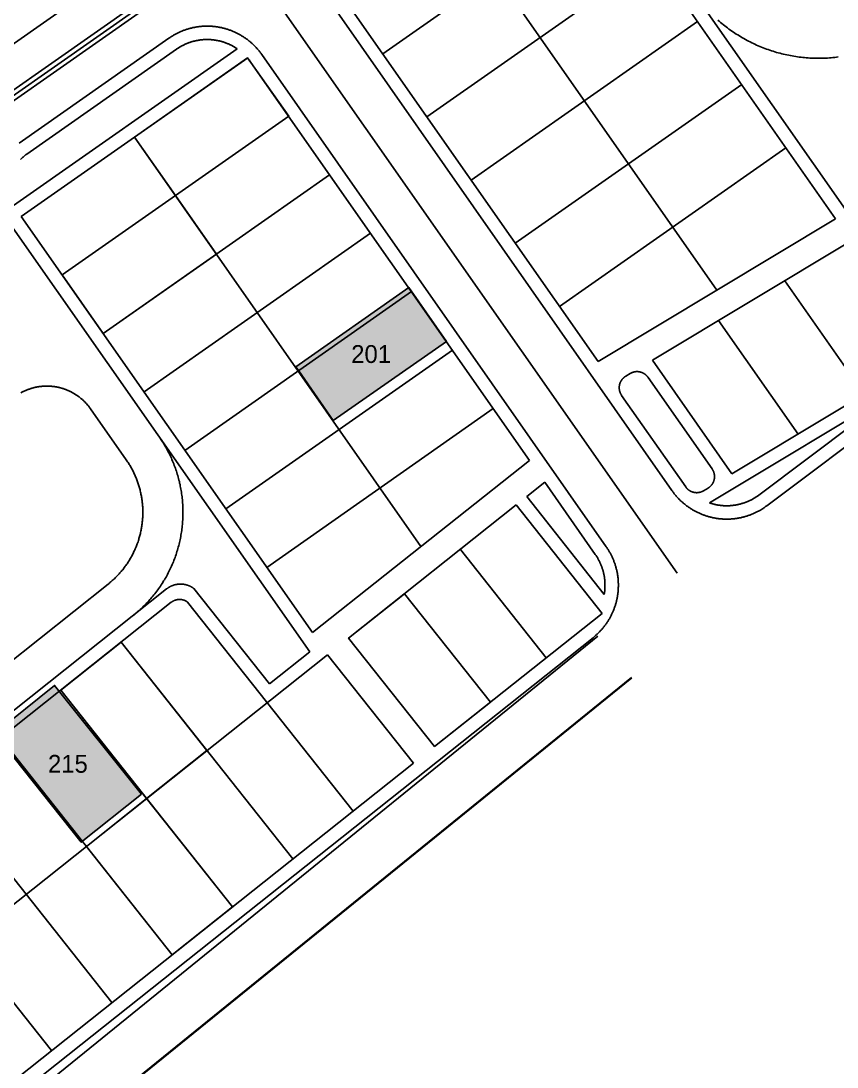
# Model space of a CAD drawing. Header units: metres. Extents: x 680594 to 684853, y 828874 to 830078.
# Drawn here: x 681486.2 to 681669.2, y 829111 to 829345.4 of the extents above; entities that cross this region are included whole.
import ezdxf
from ezdxf.enums import TextEntityAlignment as Align

# ---------------------------------------------------------------- set-up
doc = ezdxf.new("R2010")
doc.units = ezdxf.units.M
for name, color, linetype in [('PLOT_LINES', 7, 'Continuous'), ('PLOT_NUMBERS', 7, 'Continuous'), ('SELECTED_PLOTS', 3, 'Continuous')]:
    doc.layers.add(name, color=color, linetype=linetype)

msp = doc.modelspace()

# ---------------------------------------------------------------- hatches: boundary and pattern name
at = {"layer": 'SELECTED_PLOTS'}
h = msp.add_hatch(color=3, dxfattribs=at)
h.dxf.hatch_style = 1
h.paths.add_polyline_path([(681573.2, 829285.63), (681581.6, 829273.58), (681556.24, 829255.85), (681548.48, 829266.95), (681547.83, 829267.88)])
h = msp.add_hatch(color=3, dxfattribs=at)
h.dxf.hatch_style = 1
h.paths.add_polyline_path([(681513.2, 829172.14), (681499.7, 829161.34), (681480.24, 829185.67), (681493.74, 829196.47)])

# ---------------------------------------------------------------- linework, layer by layer
at = {"layer": 'PLOT_LINES'}
for points in [[(681608.34, 829392.74), (681673.21, 829300.11)], [(681556.19, 829390.51), (681447.41, 829314.34)], [(681608.18, 829387.75), (681668.9, 829301.02)], [(681561.07, 829383.55), (681327.13, 829219.74)], [(681561.64, 829382.73), (681327.72, 829218.93)], [(681562.22, 829381.91), (681328.27, 829218.1)], [(681618.09, 829373.59), (681567.31, 829338.03)], [(681528.63, 829371.21), (681633.36, 829221.64)], [(681582.79, 829369.96), (681642.26, 829285.03)], [(681628, 829359.44), (681577.22, 829323.87)], [(681557.39, 829352.18), (681615.61, 829269.05)], [(681556.04, 829348.89), (681632.19, 829240.14)], [(681642.5, 829345.58), (681642.8, 829345.32), (681643.1, 829345.06), (681643.41, 829344.81), (681643.72, 829344.55), (681644.03, 829344.31), (681644.34, 829344.06), (681644.66, 829343.82), (681644.98, 829343.58), (681645.3, 829343.35), (681645.63, 829343.12), (681645.96, 829342.89), (681646.29, 829342.67), (681646.62, 829342.45), (681646.96, 829342.24), (681647.3, 829342.03), (681647.64, 829341.82), (681647.98, 829341.62), (681648.33, 829341.42), (681648.68, 829341.23), (681649.03, 829341.04), (681649.38, 829340.85), (681649.73, 829340.67), (681650.09, 829340.49), (681650.45, 829340.32), (681650.81, 829340.15), (681651.17, 829339.99), (681651.54, 829339.83), (681651.9, 829339.67), (681652.27, 829339.52), (681652.64, 829339.37), (681653.01, 829339.23), (681653.39, 829339.09), (681653.76, 829338.95), (681654.14, 829338.82), (681654.52, 829338.7), (681654.9, 829338.58), (681655.28, 829338.46), (681655.66, 829338.35), (681656.04, 829338.24), (681656.43, 829338.14), (681656.82, 829338.04), (681657.2, 829337.94), (681657.59, 829337.85), (681657.98, 829337.77), (681658.37, 829337.69), (681658.76, 829337.61), (681659.15, 829337.54), (681659.55, 829337.47), (681659.94, 829337.41), (681660.34, 829337.35), (681660.73, 829337.3), (681661.13, 829337.25), (681661.52, 829337.21), (681661.92, 829337.17), (681662.32, 829337.13), (681662.71, 829337.1), (681663.11, 829337.08), (681663.51, 829337.06), (681663.91, 829337.04), (681664.31, 829337.03), (681664.7, 829337.02), (681665.1, 829337.02), (681665.5, 829337.02), (681665.9, 829337.03), (681666.3, 829337.04), (681666.7, 829337.06), (681667.09, 829337.08), (681667.49, 829337.11), (681667.89, 829337.14), (681668.29, 829337.18), (681668.68, 829337.22), (681669.08, 829337.26), (681669.47, 829337.31)], [(681540.23, 829337.83), (681540.13, 829337.97), (681540.03, 829338.11), (681539.92, 829338.25), (681539.82, 829338.39), (681539.71, 829338.53), (681539.6, 829338.66), (681539.49, 829338.8), (681539.38, 829338.93), (681539.27, 829339.06), (681539.15, 829339.19), (681539.03, 829339.32), (681538.92, 829339.45), (681538.8, 829339.58), (681538.67, 829339.71), (681538.55, 829339.83), (681538.43, 829339.95), (681538.3, 829340.07), (681538.17, 829340.19), (681538.05, 829340.31), (681537.92, 829340.43), (681537.79, 829340.54), (681537.65, 829340.66), (681537.52, 829340.77), (681537.38, 829340.88), (681537.25, 829340.99), (681537.11, 829341.1), (681536.97, 829341.2), (681536.83, 829341.31), (681536.69, 829341.41), (681536.55, 829341.51), (681536.4, 829341.61), (681536.26, 829341.71), (681536.11, 829341.8), (681535.97, 829341.9), (681535.82, 829341.99), (681535.67, 829342.08), (681535.52, 829342.17), (681535.37, 829342.26), (681535.22, 829342.34), (681535.06, 829342.43), (681534.91, 829342.51), (681534.75, 829342.59), (681534.6, 829342.67), (681534.44, 829342.74), (681534.28, 829342.82), (681534.13, 829342.89), (681533.97, 829342.96), (681533.81, 829343.03), (681533.64, 829343.1), (681533.48, 829343.16), (681533.32, 829343.23), (681533.16, 829343.29), (681532.99, 829343.35), (681532.83, 829343.41), (681532.66, 829343.46), (681532.5, 829343.52), (681532.33, 829343.57), (681532.16, 829343.62), (681532, 829343.67), (681531.83, 829343.71), (681531.66, 829343.76), (681531.49, 829343.8), (681531.32, 829343.84), (681531.15, 829343.88), (681530.98, 829343.91), (681530.81, 829343.95), (681530.64, 829343.98), (681530.46, 829344.01), (681530.29, 829344.04), (681530.12, 829344.06), (681529.95, 829344.09), (681529.77, 829344.11), (681529.6, 829344.13), (681529.43, 829344.15), (681529.25, 829344.17), (681529.08, 829344.18), (681528.9, 829344.19), (681528.73, 829344.2), (681528.56, 829344.21), (681528.38, 829344.22), (681528.21, 829344.22), (681528.03, 829344.22), (681527.86, 829344.22), (681527.68, 829344.22), (681527.51, 829344.22), (681527.33, 829344.21), (681527.16, 829344.2), (681526.99, 829344.19), (681526.81, 829344.18), (681526.64, 829344.17), (681526.46, 829344.15), (681526.29, 829344.13), (681526.12, 829344.11), (681525.94, 829344.09), (681525.77, 829344.06), (681525.6, 829344.04), (681525.43, 829344.01), (681525.25, 829343.98), (681525.08, 829343.95), (681524.91, 829343.91), (681524.74, 829343.88), (681524.57, 829343.84), (681524.4, 829343.8), (681524.23, 829343.76), (681524.06, 829343.71), (681523.89, 829343.67), (681523.73, 829343.62), (681523.56, 829343.57), (681523.39, 829343.52), (681523.23, 829343.46), (681523.06, 829343.41), (681522.9, 829343.35), (681522.73, 829343.29), (681522.57, 829343.23), (681522.41, 829343.16), (681522.24, 829343.1), (681522.08, 829343.03), (681521.92, 829342.96), (681521.76, 829342.89), (681521.61, 829342.82), (681521.45, 829342.74), (681521.29, 829342.67), (681521.13, 829342.59), (681520.98, 829342.51), (681520.83, 829342.43), (681520.67, 829342.34), (681520.52, 829342.26), (681520.37, 829342.17), (681520.22, 829342.08), (681520.07, 829341.99), (681519.92, 829341.9), (681519.78, 829341.8), (681519.63, 829341.71), (681519.48, 829341.61), (681519.34, 829341.51)], [(681637.92, 829345.28), (681587.13, 829309.72)], [(681519.34, 829341.51), (681485.76, 829317.99)], [(681534.69, 829339.15), (681534.57, 829339.23), (681534.45, 829339.31), (681534.33, 829339.38), (681534.21, 829339.46), (681534.09, 829339.53), (681533.97, 829339.6), (681533.85, 829339.67), (681533.73, 829339.74), (681533.6, 829339.8), (681533.48, 829339.87), (681533.35, 829339.93), (681533.23, 829340), (681533.1, 829340.06), (681532.97, 829340.12), (681532.85, 829340.18), (681532.72, 829340.23), (681532.59, 829340.29), (681532.46, 829340.34), (681532.33, 829340.39), (681532.2, 829340.44), (681532.06, 829340.49), (681531.93, 829340.54), (681531.8, 829340.59), (681531.67, 829340.63), (681531.53, 829340.67), (681531.4, 829340.72), (681531.26, 829340.76), (681531.13, 829340.79), (681530.99, 829340.83), (681530.85, 829340.87), (681530.72, 829340.9), (681530.58, 829340.93), (681530.44, 829340.96), (681530.31, 829340.99), (681530.17, 829341.02), (681530.03, 829341.04), (681529.89, 829341.06), (681529.75, 829341.09), (681529.61, 829341.11), (681529.47, 829341.13), (681529.33, 829341.14), (681529.19, 829341.16), (681529.05, 829341.17), (681528.91, 829341.18), (681528.77, 829341.19), (681528.63, 829341.2), (681528.49, 829341.21), (681528.35, 829341.22), (681528.21, 829341.22), (681528.07, 829341.22), (681527.93, 829341.22), (681527.79, 829341.22), (681527.65, 829341.22), (681527.51, 829341.22), (681527.37, 829341.21), (681527.23, 829341.2), (681527.09, 829341.19), (681526.95, 829341.18), (681526.81, 829341.17), (681526.67, 829341.15), (681526.53, 829341.14), (681526.39, 829341.12), (681526.25, 829341.1), (681526.11, 829341.08), (681525.97, 829341.06), (681525.83, 829341.04), (681525.69, 829341.01), (681525.55, 829340.98), (681525.42, 829340.95), (681525.28, 829340.92), (681525.14, 829340.89), (681525.01, 829340.86), (681524.87, 829340.82), (681524.73, 829340.79), (681524.6, 829340.75), (681524.46, 829340.71), (681524.33, 829340.67), (681524.2, 829340.62), (681524.06, 829340.58), (681523.93, 829340.53), (681523.8, 829340.48), (681523.66, 829340.43), (681523.53, 829340.38), (681523.4, 829340.33), (681523.27, 829340.28), (681523.14, 829340.22), (681523.02, 829340.16), (681522.89, 829340.11), (681522.76, 829340.05), (681522.63, 829339.98), (681522.51, 829339.92), (681522.38, 829339.86), (681522.26, 829339.79), (681522.14, 829339.72), (681522.01, 829339.65), (681521.89, 829339.58), (681521.77, 829339.51), (681521.65, 829339.44), (681521.53, 829339.36), (681521.41, 829339.29), (681521.29, 829339.21), (681521.18, 829339.13), (681521.06, 829339.05)], [(681534.69, 829339.15), (681484.54, 829304.04)], [(681521.06, 829339.05), (681487.48, 829315.54)], [(681537.05, 829337.14), (681486.26, 829301.58)], [(681537.77, 829336.11), (681536.99, 829337.1), (681511.66, 829319.36), (681520.83, 829306.25), (681546.23, 829324.04), (681537.77, 829336.11)], [(681537.77, 829336.11), (681537.69, 829336.22), (681537.61, 829336.33), (681537.53, 829336.45), (681537.44, 829336.56), (681537.35, 829336.67), (681537.27, 829336.78), (681537.18, 829336.89), (681537.09, 829337), (681536.99, 829337.1)], [(681540.23, 829337.83), (681617.46, 829227.54)], [(681537.77, 829336.11), (681600.22, 829246.92)], [(681647.83, 829331.13), (681597.04, 829295.56)], [(681546.23, 829324.04), (681495.44, 829288.47)], [(681511.66, 829319.36), (681575.9, 829227.62)], [(681487.48, 829315.54), (681487.39, 829315.48), (681487.31, 829315.41), (681487.22, 829315.35), (681487.14, 829315.29), (681487.05, 829315.22), (681486.97, 829315.16), (681486.89, 829315.09), (681486.81, 829315.02), (681486.73, 829314.95), (681486.65, 829314.88), (681486.57, 829314.81), (681486.49, 829314.74), (681486.42, 829314.67), (681486.34, 829314.59), (681486.27, 829314.52), (681486.19, 829314.44), (681486.12, 829314.37)], [(681657.74, 829316.97), (681606.95, 829281.41)], [(681555.4, 829310.93), (681504.62, 829275.37)], [(681530.01, 829293.15), (681520.83, 829306.25), (681495.44, 829288.47), (681504.62, 829275.37), (681530.01, 829293.15)], [(681482.81, 829301.28), (681550.94, 829203.98)], [(681486.26, 829301.58), (681551.57, 829208.31)], [(681668.9, 829301.02), (681615.61, 829269.05)], [(681564.58, 829297.82), (681513.79, 829262.26)], [(681672.35, 829296.1), (681627.79, 829269.36)], [(681657.5, 829287.18), (681675.33, 829261.73)], [(681573.76, 829284.72), (681522.97, 829249.15)], [(681642.65, 829278.27), (681660.47, 829252.81)], [(681709.22, 829278.57), (681653.48, 829236.74)], [(681582.94, 829271.61), (681532.15, 829236.05)], [(681690.18, 829270.64), (681645.62, 829243.9)], [(681627.79, 829269.36), (681645.62, 829243.9)], [(681622.82, 829266.37), (681621.82, 829265.77)], [(681626.82, 829265.52), (681626.8, 829265.55), (681626.78, 829265.58), (681626.75, 829265.61), (681626.73, 829265.63), (681626.71, 829265.66), (681626.69, 829265.69), (681626.67, 829265.72), (681626.64, 829265.74), (681626.62, 829265.77), (681626.6, 829265.8), (681626.57, 829265.82), (681626.55, 829265.85), (681626.53, 829265.87), (681626.5, 829265.9), (681626.48, 829265.92), (681626.45, 829265.95), (681626.43, 829265.97), (681626.4, 829266), (681626.38, 829266.02), (681626.35, 829266.05), (681626.32, 829266.07), (681626.3, 829266.09), (681626.27, 829266.11), (681626.24, 829266.14), (681626.21, 829266.16), (681626.19, 829266.18), (681626.16, 829266.2), (681626.13, 829266.22), (681626.1, 829266.24), (681626.07, 829266.26), (681626.04, 829266.28), (681626.02, 829266.3), (681625.99, 829266.32), (681625.96, 829266.34), (681625.93, 829266.36), (681625.9, 829266.38), (681625.87, 829266.39), (681625.84, 829266.41), (681625.8, 829266.43), (681625.77, 829266.45), (681625.74, 829266.46), (681625.71, 829266.48), (681625.68, 829266.49), (681625.65, 829266.51), (681625.62, 829266.52), (681625.58, 829266.54), (681625.55, 829266.55), (681625.52, 829266.57), (681625.49, 829266.58), (681625.45, 829266.59), (681625.42, 829266.61), (681625.39, 829266.62), (681625.36, 829266.63), (681625.32, 829266.64), (681625.29, 829266.65), (681625.26, 829266.66), (681625.22, 829266.67), (681625.19, 829266.68), (681625.15, 829266.69), (681625.12, 829266.7), (681625.09, 829266.71), (681625.05, 829266.72), (681625.02, 829266.73), (681624.98, 829266.73), (681624.95, 829266.74), (681624.91, 829266.75), (681624.88, 829266.75), (681624.85, 829266.76), (681624.81, 829266.77), (681624.78, 829266.77), (681624.74, 829266.78), (681624.71, 829266.78), (681624.67, 829266.78), (681624.64, 829266.79), (681624.6, 829266.79), (681624.57, 829266.79), (681624.53, 829266.8), (681624.5, 829266.8), (681624.46, 829266.8), (681624.43, 829266.8), (681624.39, 829266.8), (681624.36, 829266.8), (681624.32, 829266.8), (681624.28, 829266.8), (681624.25, 829266.8), (681624.21, 829266.8), (681624.18, 829266.8), (681624.14, 829266.79), (681624.11, 829266.79), (681624.07, 829266.79), (681624.04, 829266.78), (681624, 829266.78), (681623.97, 829266.78), (681623.93, 829266.77), (681623.9, 829266.77), (681623.87, 829266.76), (681623.83, 829266.75), (681623.8, 829266.75), (681623.76, 829266.74), (681623.73, 829266.73), (681623.69, 829266.73), (681623.66, 829266.72), (681623.62, 829266.71), (681623.59, 829266.7), (681623.56, 829266.69), (681623.52, 829266.68), (681623.49, 829266.67), (681623.46, 829266.66), (681623.42, 829266.65), (681623.39, 829266.64), (681623.36, 829266.63), (681623.32, 829266.62), (681623.29, 829266.6), (681623.26, 829266.59), (681623.22, 829266.58), (681623.19, 829266.56), (681623.16, 829266.55), (681623.13, 829266.54), (681623.09, 829266.52), (681623.06, 829266.51), (681623.03, 829266.49), (681623, 829266.48), (681622.97, 829266.46), (681622.94, 829266.44), (681622.91, 829266.43), (681622.88, 829266.41), (681622.85, 829266.39), (681622.82, 829266.37)], [(681501.82, 829258.44), (681501.74, 829258.55), (681501.66, 829258.66), (681501.57, 829258.78), (681501.49, 829258.89), (681501.4, 829259), (681501.32, 829259.11), (681501.23, 829259.21), (681501.14, 829259.32), (681501.05, 829259.43), (681500.96, 829259.53), (681500.86, 829259.64), (681500.77, 829259.74), (681500.67, 829259.84), (681500.57, 829259.94), (681500.48, 829260.04), (681500.38, 829260.14), (681500.28, 829260.24), (681500.18, 829260.33), (681500.07, 829260.43), (681499.97, 829260.52), (681499.86, 829260.61), (681499.76, 829260.7), (681499.65, 829260.79), (681499.54, 829260.88), (681499.43, 829260.97), (681499.32, 829261.05), (681499.21, 829261.14), (681499.1, 829261.22), (681498.99, 829261.3), (681498.87, 829261.38), (681498.76, 829261.46), (681498.64, 829261.54), (681498.53, 829261.62), (681498.41, 829261.69), (681498.29, 829261.77), (681498.17, 829261.84), (681498.05, 829261.91), (681497.93, 829261.98), (681497.81, 829262.05), (681497.69, 829262.12), (681497.56, 829262.18), (681497.44, 829262.25), (681497.31, 829262.31), (681497.19, 829262.37), (681497.06, 829262.43), (681496.94, 829262.49), (681496.81, 829262.55), (681496.68, 829262.6), (681496.55, 829262.65), (681496.42, 829262.71), (681496.29, 829262.76), (681496.16, 829262.81), (681496.03, 829262.85), (681495.9, 829262.9), (681495.77, 829262.95), (681495.63, 829262.99), (681495.5, 829263.03), (681495.37, 829263.07), (681495.23, 829263.11), (681495.1, 829263.15), (681494.96, 829263.18), (681494.83, 829263.22), (681494.69, 829263.25), (681494.55, 829263.28), (681494.42, 829263.31), (681494.28, 829263.33), (681494.14, 829263.36), (681494.01, 829263.38), (681493.87, 829263.41), (681493.73, 829263.43), (681493.59, 829263.45), (681493.45, 829263.47), (681493.31, 829263.48), (681493.18, 829263.5), (681493.04, 829263.51), (681492.9, 829263.52), (681492.76, 829263.53), (681492.62, 829263.54), (681492.48, 829263.54), (681492.34, 829263.55), (681492.2, 829263.55), (681492.06, 829263.55), (681491.92, 829263.55), (681491.78, 829263.55), (681491.64, 829263.55), (681491.5, 829263.54), (681491.36, 829263.54), (681491.22, 829263.53), (681491.08, 829263.52), (681490.95, 829263.51), (681490.81, 829263.5), (681490.67, 829263.48), (681490.53, 829263.47), (681490.39, 829263.45), (681490.25, 829263.43), (681490.11, 829263.41), (681489.98, 829263.38), (681489.84, 829263.36), (681489.7, 829263.33), (681489.56, 829263.31), (681489.43, 829263.28), (681489.29, 829263.25), (681489.16, 829263.22), (681489.02, 829263.18), (681488.89, 829263.15), (681488.75, 829263.11), (681488.62, 829263.07), (681488.48, 829263.03), (681488.35, 829262.99), (681488.22, 829262.95), (681488.08, 829262.9), (681487.95, 829262.85), (681487.82, 829262.81), (681487.69, 829262.76), (681487.56, 829262.71), (681487.43, 829262.65), (681487.3, 829262.6), (681487.17, 829262.55), (681487.05, 829262.49), (681486.92, 829262.43), (681486.79, 829262.37), (681486.67, 829262.31), (681486.54, 829262.25), (681486.42, 829262.18), (681486.3, 829262.12), (681486.17, 829262.05)], [(681621.82, 829265.77), (681621.79, 829265.76), (681621.76, 829265.74), (681621.73, 829265.72), (681621.7, 829265.7), (681621.67, 829265.68), (681621.64, 829265.66), (681621.61, 829265.64), (681621.59, 829265.62), (681621.56, 829265.6), (681621.53, 829265.58), (681621.5, 829265.56), (681621.48, 829265.53), (681621.45, 829265.51), (681621.42, 829265.49), (681621.39, 829265.47), (681621.37, 829265.44), (681621.34, 829265.42), (681621.32, 829265.4), (681621.29, 829265.37), (681621.27, 829265.35), (681621.24, 829265.32), (681621.22, 829265.3), (681621.19, 829265.27), (681621.17, 829265.25), (681621.15, 829265.22), (681621.12, 829265.2), (681621.1, 829265.17), (681621.08, 829265.15), (681621.05, 829265.12), (681621.03, 829265.09), (681621.01, 829265.06), (681620.99, 829265.04), (681620.97, 829265.01), (681620.95, 829264.98), (681620.93, 829264.95), (681620.91, 829264.92), (681620.89, 829264.9), (681620.87, 829264.87), (681620.85, 829264.84), (681620.83, 829264.81), (681620.81, 829264.78), (681620.79, 829264.75), (681620.77, 829264.72), (681620.76, 829264.69), (681620.74, 829264.66), (681620.72, 829264.63), (681620.71, 829264.6), (681620.69, 829264.57), (681620.67, 829264.53), (681620.66, 829264.5), (681620.64, 829264.47), (681620.63, 829264.44), (681620.61, 829264.41), (681620.6, 829264.38), (681620.59, 829264.34), (681620.57, 829264.31), (681620.56, 829264.28), (681620.55, 829264.25), (681620.54, 829264.21), (681620.53, 829264.18), (681620.51, 829264.15), (681620.5, 829264.11), (681620.49, 829264.08), (681620.48, 829264.05), (681620.47, 829264.01), (681620.46, 829263.98), (681620.46, 829263.95), (681620.45, 829263.91), (681620.44, 829263.88), (681620.43, 829263.84), (681620.42, 829263.81), (681620.42, 829263.78), (681620.41, 829263.74), (681620.4, 829263.71), (681620.4, 829263.67), (681620.39, 829263.64), (681620.39, 829263.6), (681620.38, 829263.57), (681620.38, 829263.53), (681620.38, 829263.5), (681620.37, 829263.46), (681620.37, 829263.43), (681620.37, 829263.39), (681620.37, 829263.36), (681620.36, 829263.33), (681620.36, 829263.29), (681620.36, 829263.26), (681620.36, 829263.22), (681620.36, 829263.19), (681620.36, 829263.15), (681620.36, 829263.12), (681620.36, 829263.08), (681620.37, 829263.05), (681620.37, 829263.01), (681620.37, 829262.98), (681620.37, 829262.94), (681620.38, 829262.91), (681620.38, 829262.87), (681620.38, 829262.84), (681620.39, 829262.8), (681620.39, 829262.77), (681620.4, 829262.73), (681620.4, 829262.7), (681620.41, 829262.66), (681620.42, 829262.63), (681620.42, 829262.6), (681620.43, 829262.56), (681620.44, 829262.53), (681620.45, 829262.49), (681620.46, 829262.46), (681620.46, 829262.43), (681620.47, 829262.39), (681620.48, 829262.36), (681620.49, 829262.33), (681620.5, 829262.29), (681620.51, 829262.26), (681620.53, 829262.23), (681620.54, 829262.19), (681620.55, 829262.16), (681620.56, 829262.13), (681620.57, 829262.09), (681620.59, 829262.06), (681620.6, 829262.03), (681620.61, 829262), (681620.63, 829261.97), (681620.64, 829261.93), (681620.66, 829261.9), (681620.67, 829261.87), (681620.69, 829261.84), (681620.7, 829261.81), (681620.72, 829261.78), (681620.74, 829261.75), (681620.75, 829261.72), (681620.77, 829261.69), (681620.79, 829261.66), (681620.81, 829261.63), (681620.83, 829261.6), (681620.85, 829261.57), (681620.86, 829261.54), (681620.88, 829261.51), (681620.9, 829261.48)], [(681626.82, 829265.52), (681641.19, 829244.99)], [(681684.22, 829263.57), (681640.59, 829237.39)], [(681684.22, 829263.57), (681651.68, 829239.14)], [(681620.9, 829261.48), (681635.28, 829240.95)], [(681501.82, 829258.44), (681509.82, 829247.02)], [(681592.11, 829258.5), (681541.32, 829222.94)], [(681511.36, 829212.15), (681511.63, 829212.37), (681511.9, 829212.59), (681512.16, 829212.81), (681512.42, 829213.04), (681512.68, 829213.26), (681512.94, 829213.5), (681513.19, 829213.73), (681513.44, 829213.97), (681513.69, 829214.21), (681513.94, 829214.45), (681514.18, 829214.7), (681514.42, 829214.95), (681514.65, 829215.2), (681514.89, 829215.46), (681515.12, 829215.71), (681515.34, 829215.97), (681515.57, 829216.24), (681515.79, 829216.5), (681516.01, 829216.77), (681516.22, 829217.04), (681516.44, 829217.31), (681516.64, 829217.59), (681516.85, 829217.87), (681517.05, 829218.15), (681517.25, 829218.43), (681517.45, 829218.71), (681517.64, 829219), (681517.83, 829219.29), (681518.01, 829219.58), (681518.19, 829219.88), (681518.37, 829220.17), (681518.55, 829220.47), (681518.72, 829220.77), (681518.89, 829221.07), (681519.05, 829221.37), (681519.21, 829221.68), (681519.37, 829221.99), (681519.52, 829222.3), (681519.67, 829222.61), (681519.82, 829222.92), (681519.96, 829223.24), (681520.1, 829223.55), (681520.24, 829223.87), (681520.37, 829224.19), (681520.5, 829224.51), (681520.62, 829224.83), (681520.74, 829225.16), (681520.86, 829225.48), (681520.97, 829225.81), (681521.08, 829226.14), (681521.18, 829226.47), (681521.28, 829226.8), (681521.38, 829227.13), (681521.47, 829227.46), (681521.56, 829227.8), (681521.65, 829228.13), (681521.73, 829228.47), (681521.81, 829228.8), (681521.88, 829229.14), (681521.95, 829229.48), (681522.02, 829229.82), (681522.08, 829230.16), (681522.14, 829230.5), (681522.19, 829230.84), (681522.24, 829231.18), (681522.29, 829231.52), (681522.33, 829231.87), (681522.37, 829232.21), (681522.4, 829232.55), (681522.43, 829232.9), (681522.45, 829233.24), (681522.48, 829233.59), (681522.49, 829233.93), (681522.51, 829234.28), (681522.52, 829234.62), (681522.52, 829234.97), (681522.52, 829235.31), (681522.52, 829235.66), (681522.51, 829236.01), (681522.5, 829236.35), (681522.49, 829236.7), (681522.47, 829237.04), (681522.45, 829237.39), (681522.42, 829237.73), (681522.39, 829238.07), (681522.35, 829238.42), (681522.32, 829238.76), (681522.27, 829239.1), (681522.23, 829239.45), (681522.17, 829239.79), (681522.12, 829240.13), (681522.06, 829240.47), (681522, 829240.81), (681521.93, 829241.15), (681521.86, 829241.49), (681521.78, 829241.82), (681521.71, 829242.16), (681521.62, 829242.5), (681521.54, 829242.83), (681521.45, 829243.16), (681521.35, 829243.5), (681521.25, 829243.83), (681521.15, 829244.16), (681521.04, 829244.49), (681520.93, 829244.81), (681520.82, 829245.14), (681520.7, 829245.46), (681520.58, 829245.79), (681520.46, 829246.11), (681520.33, 829246.43), (681520.19, 829246.75), (681520.06, 829247.07), (681519.92, 829247.38), (681519.77, 829247.7), (681519.63, 829248.01), (681519.48, 829248.32), (681519.32, 829248.63), (681519.16, 829248.94), (681519, 829249.24), (681518.84, 829249.54), (681518.67, 829249.85), (681518.49, 829250.15), (681518.32, 829250.44), (681518.14, 829250.74), (681517.95, 829251.03), (681517.77, 829251.32), (681517.58, 829251.61), (681517.39, 829251.9), (681517.19, 829252.18)], [(681505.77, 829219.2), (681505.95, 829219.35), (681506.14, 829219.51), (681506.32, 829219.66), (681506.5, 829219.82), (681506.68, 829219.98), (681506.86, 829220.14), (681507.04, 829220.3), (681507.21, 829220.46), (681507.39, 829220.63), (681507.56, 829220.8), (681507.72, 829220.97), (681507.89, 829221.15), (681508.05, 829221.32), (681508.22, 829221.5), (681508.38, 829221.68), (681508.53, 829221.86), (681508.69, 829222.04), (681508.84, 829222.22), (681509, 829222.41), (681509.15, 829222.6), (681509.29, 829222.79), (681509.44, 829222.98), (681509.58, 829223.17), (681509.72, 829223.37), (681509.86, 829223.56), (681509.99, 829223.76), (681510.13, 829223.96), (681510.26, 829224.16), (681510.39, 829224.36), (681510.51, 829224.57), (681510.64, 829224.77), (681510.76, 829224.98), (681510.88, 829225.19), (681511, 829225.4), (681511.11, 829225.61), (681511.22, 829225.82), (681511.33, 829226.04), (681511.44, 829226.25), (681511.54, 829226.47), (681511.64, 829226.69), (681511.74, 829226.9), (681511.84, 829227.12), (681511.93, 829227.35), (681512.03, 829227.57), (681512.11, 829227.79), (681512.2, 829228.01), (681512.28, 829228.24), (681512.37, 829228.47), (681512.44, 829228.69), (681512.52, 829228.92), (681512.59, 829229.15), (681512.66, 829229.38), (681512.73, 829229.61), (681512.79, 829229.84), (681512.86, 829230.07), (681512.92, 829230.31), (681512.97, 829230.54), (681513.03, 829230.77), (681513.08, 829231.01), (681513.13, 829231.24), (681513.17, 829231.48), (681513.21, 829231.71), (681513.25, 829231.95), (681513.29, 829232.19), (681513.33, 829232.43), (681513.36, 829232.66), (681513.39, 829232.9), (681513.41, 829233.14), (681513.44, 829233.38), (681513.46, 829233.62), (681513.48, 829233.86), (681513.49, 829234.1), (681513.5, 829234.34), (681513.51, 829234.58), (681513.52, 829234.82), (681513.52, 829235.06), (681513.52, 829235.3), (681513.52, 829235.54), (681513.52, 829235.78), (681513.51, 829236.02), (681513.5, 829236.26), (681513.49, 829236.5), (681513.47, 829236.74), (681513.45, 829236.98), (681513.43, 829237.22), (681513.41, 829237.45), (681513.38, 829237.69), (681513.35, 829237.93), (681513.32, 829238.17), (681513.28, 829238.41), (681513.24, 829238.64), (681513.2, 829238.88), (681513.16, 829239.12), (681513.11, 829239.35), (681513.06, 829239.59), (681513.01, 829239.82), (681512.96, 829240.06), (681512.9, 829240.29), (681512.84, 829240.52), (681512.77, 829240.75), (681512.71, 829240.98), (681512.64, 829241.21), (681512.57, 829241.44), (681512.5, 829241.67), (681512.42, 829241.9), (681512.34, 829242.13), (681512.26, 829242.35), (681512.17, 829242.58), (681512.09, 829242.8), (681512, 829243.02), (681511.91, 829243.24), (681511.81, 829243.47), (681511.71, 829243.68), (681511.61, 829243.9), (681511.51, 829244.12), (681511.41, 829244.34), (681511.3, 829244.55), (681511.19, 829244.76), (681511.08, 829244.98), (681510.96, 829245.19), (681510.84, 829245.4), (681510.72, 829245.6), (681510.6, 829245.81), (681510.48, 829246.02), (681510.35, 829246.22), (681510.22, 829246.42), (681510.09, 829246.62), (681509.95, 829246.82), (681509.82, 829247.02)], [(681600.22, 829246.92), (681551.57, 829208.31)], [(681640.28, 829240.7), (681640.31, 829240.72), (681640.34, 829240.74), (681640.37, 829240.75), (681640.4, 829240.77), (681640.42, 829240.79), (681640.45, 829240.81), (681640.48, 829240.83), (681640.51, 829240.85), (681640.54, 829240.87), (681640.57, 829240.9), (681640.59, 829240.92), (681640.62, 829240.94), (681640.65, 829240.96), (681640.67, 829240.98), (681640.7, 829241.01), (681640.73, 829241.03), (681640.75, 829241.05), (681640.78, 829241.08), (681640.8, 829241.1), (681640.83, 829241.12), (681640.85, 829241.15), (681640.88, 829241.17), (681640.9, 829241.2), (681640.93, 829241.22), (681640.95, 829241.25), (681640.97, 829241.28), (681641, 829241.3), (681641.02, 829241.33), (681641.04, 829241.35), (681641.06, 829241.38), (681641.09, 829241.41), (681641.11, 829241.44), (681641.13, 829241.46), (681641.15, 829241.49), (681641.17, 829241.52), (681641.19, 829241.55), (681641.21, 829241.58), (681641.23, 829241.61), (681641.25, 829241.64), (681641.27, 829241.67), (681641.29, 829241.69), (681641.3, 829241.72), (681641.32, 829241.75), (681641.34, 829241.78), (681641.36, 829241.82), (681641.37, 829241.85), (681641.39, 829241.88), (681641.41, 829241.91), (681641.42, 829241.94), (681641.44, 829241.97), (681641.45, 829242), (681641.47, 829242.03), (681641.48, 829242.07), (681641.5, 829242.1), (681641.51, 829242.13), (681641.52, 829242.16), (681641.53, 829242.19), (681641.55, 829242.23), (681641.56, 829242.26), (681641.57, 829242.29), (681641.58, 829242.33), (681641.59, 829242.36), (681641.6, 829242.39), (681641.61, 829242.43), (681641.62, 829242.46), (681641.63, 829242.49), (681641.64, 829242.53), (681641.65, 829242.56), (681641.66, 829242.6), (681641.66, 829242.63), (681641.67, 829242.66), (681641.68, 829242.7), (681641.69, 829242.73), (681641.69, 829242.77), (681641.7, 829242.8), (681641.7, 829242.84), (681641.71, 829242.87), (681641.71, 829242.9), (681641.72, 829242.94), (681641.72, 829242.97), (681641.72, 829243.01), (681641.73, 829243.04), (681641.73, 829243.08), (681641.73, 829243.11), (681641.73, 829243.15), (681641.73, 829243.18), (681641.73, 829243.22), (681641.73, 829243.25), (681641.73, 829243.29), (681641.73, 829243.32), (681641.73, 829243.36), (681641.73, 829243.39), (681641.73, 829243.43), (681641.73, 829243.46), (681641.73, 829243.5), (681641.72, 829243.53), (681641.72, 829243.57), (681641.72, 829243.6), (681641.71, 829243.64), (681641.71, 829243.67), (681641.7, 829243.71), (681641.7, 829243.74), (681641.69, 829243.77), (681641.69, 829243.81), (681641.68, 829243.84), (681641.67, 829243.88), (681641.66, 829243.91), (681641.66, 829243.95), (681641.65, 829243.98), (681641.64, 829244.01), (681641.63, 829244.05), (681641.62, 829244.08), (681641.61, 829244.11), (681641.6, 829244.15), (681641.59, 829244.18), (681641.58, 829244.21), (681641.57, 829244.25), (681641.56, 829244.28), (681641.55, 829244.31), (681641.53, 829244.35), (681641.52, 829244.38), (681641.51, 829244.41), (681641.5, 829244.44), (681641.48, 829244.47), (681641.47, 829244.51), (681641.45, 829244.54), (681641.44, 829244.57), (681641.42, 829244.6), (681641.41, 829244.63), (681641.39, 829244.66), (681641.37, 829244.69), (681641.36, 829244.73), (681641.34, 829244.76), (681641.32, 829244.79), (681641.31, 829244.82), (681641.29, 829244.85), (681641.27, 829244.88), (681641.25, 829244.9), (681641.23, 829244.93), (681641.21, 829244.96), (681641.19, 829244.99)], [(681603.67, 829242), (681599.62, 829238.78)], [(681603.67, 829242), (681615, 829225.81)], [(681632.19, 829240.14), (681632.29, 829239.99), (681632.39, 829239.85), (681632.5, 829239.71), (681632.6, 829239.57), (681632.71, 829239.43), (681632.82, 829239.29), (681632.93, 829239.16), (681633.05, 829239.02), (681633.16, 829238.89), (681633.28, 829238.76), (681633.39, 829238.63), (681633.51, 829238.5), (681633.63, 829238.37), (681633.76, 829238.25), (681633.88, 829238.12), (681634.01, 829238), (681634.13, 829237.88), (681634.26, 829237.76), (681634.39, 829237.64), (681634.52, 829237.52), (681634.65, 829237.4), (681634.78, 829237.29), (681634.92, 829237.18), (681635.06, 829237.07), (681635.19, 829236.96), (681635.33, 829236.85), (681635.47, 829236.74), (681635.61, 829236.64), (681635.75, 829236.54), (681635.9, 829236.43), (681636.04, 829236.33), (681636.19, 829236.24), (681636.34, 829236.14), (681636.48, 829236.05), (681636.63, 829235.95), (681636.78, 829235.86), (681636.93, 829235.77), (681637.09, 829235.69), (681637.24, 829235.6), (681637.39, 829235.52), (681637.55, 829235.43), (681637.71, 829235.35), (681637.86, 829235.28), (681638.02, 829235.2), (681638.18, 829235.12), (681638.34, 829235.05), (681638.5, 829234.98), (681638.66, 829234.91), (681638.82, 829234.85), (681638.99, 829234.78), (681639.15, 829234.72), (681639.32, 829234.66), (681639.48, 829234.6), (681639.65, 829234.54), (681639.81, 829234.48), (681639.98, 829234.43), (681640.15, 829234.38), (681640.32, 829234.33), (681640.49, 829234.28), (681640.65, 829234.23), (681640.82, 829234.19), (681641, 829234.15), (681641.17, 829234.11), (681641.34, 829234.07), (681641.51, 829234.04), (681641.68, 829234), (681641.85, 829233.97), (681642.03, 829233.94), (681642.2, 829233.91), (681642.38, 829233.89), (681642.55, 829233.86), (681642.72, 829233.84), (681642.9, 829233.82), (681643.07, 829233.81), (681643.25, 829233.79), (681643.42, 829233.78), (681643.6, 829233.77), (681643.77, 829233.76), (681643.95, 829233.75), (681644.12, 829233.74), (681644.3, 829233.74), (681644.48, 829233.74), (681644.65, 829233.74), (681644.83, 829233.74), (681645, 829233.75), (681645.18, 829233.76), (681645.35, 829233.77), (681645.53, 829233.78), (681645.7, 829233.79), (681645.88, 829233.81), (681646.05, 829233.82), (681646.23, 829233.84), (681646.4, 829233.86), (681646.58, 829233.89), (681646.75, 829233.91), (681646.92, 829233.94), (681647.1, 829233.97), (681647.27, 829234), (681647.44, 829234.04), (681647.61, 829234.07), (681647.78, 829234.11), (681647.96, 829234.15), (681648.13, 829234.19), (681648.3, 829234.23), (681648.47, 829234.28), (681648.63, 829234.33), (681648.8, 829234.38), (681648.97, 829234.43), (681649.14, 829234.48), (681649.3, 829234.54), (681649.47, 829234.6), (681649.64, 829234.66), (681649.8, 829234.72), (681649.96, 829234.78), (681650.13, 829234.85), (681650.29, 829234.91), (681650.45, 829234.98), (681650.61, 829235.05), (681650.77, 829235.12), (681650.93, 829235.2), (681651.09, 829235.28), (681651.25, 829235.35), (681651.4, 829235.43), (681651.56, 829235.52), (681651.71, 829235.6), (681651.86, 829235.69), (681652.02, 829235.77), (681652.17, 829235.86), (681652.32, 829235.95), (681652.47, 829236.05), (681652.62, 829236.14), (681652.76, 829236.24), (681652.91, 829236.33), (681653.05, 829236.43), (681653.2, 829236.54), (681653.34, 829236.64), (681653.48, 829236.74)], [(681635.28, 829240.95), (681635.3, 829240.92), (681635.32, 829240.89), (681635.34, 829240.87), (681635.36, 829240.84), (681635.38, 829240.81), (681635.41, 829240.78), (681635.43, 829240.76), (681635.45, 829240.73), (681635.47, 829240.7), (681635.5, 829240.68), (681635.52, 829240.65), (681635.54, 829240.62), (681635.57, 829240.6), (681635.59, 829240.57), (681635.62, 829240.55), (681635.64, 829240.52), (681635.67, 829240.5), (681635.69, 829240.48), (681635.72, 829240.45), (681635.75, 829240.43), (681635.77, 829240.4), (681635.8, 829240.38), (681635.83, 829240.36), (681635.85, 829240.34), (681635.88, 829240.32), (681635.91, 829240.29), (681635.94, 829240.27), (681635.97, 829240.25), (681635.99, 829240.23), (681636.02, 829240.21), (681636.05, 829240.19), (681636.08, 829240.17), (681636.11, 829240.15), (681636.14, 829240.13), (681636.17, 829240.11), (681636.2, 829240.1), (681636.23, 829240.08), (681636.26, 829240.06), (681636.29, 829240.04), (681636.32, 829240.03), (681636.35, 829240.01), (681636.38, 829239.99), (681636.42, 829239.98), (681636.45, 829239.96), (681636.48, 829239.95), (681636.51, 829239.93), (681636.54, 829239.92), (681636.58, 829239.91), (681636.61, 829239.89), (681636.64, 829239.88), (681636.67, 829239.87), (681636.71, 829239.85), (681636.74, 829239.84), (681636.77, 829239.83), (681636.81, 829239.82), (681636.84, 829239.81), (681636.87, 829239.8), (681636.91, 829239.79), (681636.94, 829239.78), (681636.98, 829239.77), (681637.01, 829239.76), (681637.04, 829239.75), (681637.08, 829239.75), (681637.11, 829239.74), (681637.15, 829239.73), (681637.18, 829239.72), (681637.22, 829239.72), (681637.25, 829239.71), (681637.29, 829239.71), (681637.32, 829239.7), (681637.35, 829239.7), (681637.39, 829239.69), (681637.42, 829239.69), (681637.46, 829239.69), (681637.49, 829239.68), (681637.53, 829239.68), (681637.56, 829239.68), (681637.6, 829239.68), (681637.64, 829239.67), (681637.67, 829239.67), (681637.71, 829239.67), (681637.74, 829239.67), (681637.78, 829239.67), (681637.81, 829239.67), (681637.85, 829239.67), (681637.88, 829239.68), (681637.92, 829239.68), (681637.95, 829239.68), (681637.99, 829239.68), (681638.02, 829239.69), (681638.06, 829239.69), (681638.09, 829239.69), (681638.13, 829239.7), (681638.16, 829239.7), (681638.2, 829239.71), (681638.23, 829239.71), (681638.27, 829239.72), (681638.3, 829239.73), (681638.33, 829239.73), (681638.37, 829239.74), (681638.4, 829239.75), (681638.44, 829239.76), (681638.47, 829239.76), (681638.51, 829239.77), (681638.54, 829239.78), (681638.57, 829239.79), (681638.61, 829239.8), (681638.64, 829239.81), (681638.67, 829239.82), (681638.71, 829239.83), (681638.74, 829239.85), (681638.77, 829239.86), (681638.81, 829239.87), (681638.84, 829239.88), (681638.87, 829239.9), (681638.9, 829239.91), (681638.94, 829239.92), (681638.97, 829239.94), (681639, 829239.95), (681639.03, 829239.97), (681639.06, 829239.98), (681639.1, 829240), (681639.13, 829240.01), (681639.16, 829240.03), (681639.19, 829240.05), (681639.22, 829240.06), (681639.25, 829240.08), (681639.28, 829240.1)], [(681640.28, 829240.7), (681639.28, 829240.1)], [(681617, 829216.89), (681599.62, 829238.78)], [(681640.59, 829237.39), (681640.72, 829237.34), (681640.86, 829237.3), (681640.99, 829237.26), (681641.13, 829237.22), (681641.26, 829237.18), (681641.4, 829237.14), (681641.53, 829237.11), (681641.67, 829237.07), (681641.81, 829237.04), (681641.94, 829237.01), (681642.08, 829236.98), (681642.22, 829236.95), (681642.36, 829236.93), (681642.5, 829236.9), (681642.64, 829236.88), (681642.78, 829236.86), (681642.91, 829236.84), (681643.05, 829236.82), (681643.19, 829236.81), (681643.33, 829236.79), (681643.47, 829236.78), (681643.62, 829236.77), (681643.76, 829236.76), (681643.9, 829236.75), (681644.04, 829236.75), (681644.18, 829236.74), (681644.32, 829236.74), (681644.46, 829236.74), (681644.6, 829236.74), (681644.74, 829236.74), (681644.88, 829236.75), (681645.02, 829236.75), (681645.16, 829236.76), (681645.3, 829236.77), (681645.44, 829236.78), (681645.58, 829236.79), (681645.72, 829236.8), (681645.86, 829236.82), (681646, 829236.84), (681646.14, 829236.86), (681646.28, 829236.88), (681646.42, 829236.9), (681646.56, 829236.92), (681646.7, 829236.95), (681646.84, 829236.97), (681646.97, 829237), (681647.11, 829237.03), (681647.25, 829237.06), (681647.39, 829237.1), (681647.52, 829237.13), (681647.66, 829237.17), (681647.79, 829237.21), (681647.93, 829237.25), (681648.06, 829237.29), (681648.2, 829237.33), (681648.33, 829237.38), (681648.46, 829237.42), (681648.6, 829237.47), (681648.73, 829237.52), (681648.86, 829237.57), (681648.99, 829237.62), (681649.12, 829237.68), (681649.25, 829237.73), (681649.38, 829237.79), (681649.51, 829237.85), (681649.63, 829237.91), (681649.76, 829237.97), (681649.89, 829238.03), (681650.01, 829238.09), (681650.14, 829238.16), (681650.26, 829238.23), (681650.38, 829238.3), (681650.51, 829238.37), (681650.63, 829238.44), (681650.75, 829238.51), (681650.87, 829238.58), (681650.99, 829238.66), (681651.1, 829238.74), (681651.22, 829238.81), (681651.34, 829238.89), (681651.45, 829238.98), (681651.57, 829239.06), (681651.68, 829239.14)], [(681597.27, 829236.92), (681559.67, 829207.08)], [(681616.54, 829212.63), (681597.27, 829236.92)], [(681604.01, 829202.69), (681584.74, 829226.97)], [(681614.5, 829207.18), (681614.63, 829207.29), (681614.77, 829207.4), (681614.9, 829207.52), (681615.04, 829207.63), (681615.17, 829207.75), (681615.3, 829207.87), (681615.43, 829207.98), (681615.55, 829208.11), (681615.68, 829208.23), (681615.8, 829208.35), (681615.93, 829208.48), (681616.05, 829208.6), (681616.17, 829208.73), (681616.29, 829208.86), (681616.41, 829208.99), (681616.52, 829209.12), (681616.64, 829209.26), (681616.75, 829209.39), (681616.86, 829209.53), (681616.97, 829209.67), (681617.08, 829209.81), (681617.18, 829209.95), (681617.29, 829210.09), (681617.39, 829210.23), (681617.49, 829210.37), (681617.59, 829210.52), (681617.69, 829210.66), (681617.78, 829210.81), (681617.88, 829210.96), (681617.97, 829211.11), (681618.06, 829211.26), (681618.15, 829211.41), (681618.24, 829211.56), (681618.32, 829211.72), (681618.41, 829211.87), (681618.49, 829212.03), (681618.57, 829212.18), (681618.65, 829212.34), (681618.72, 829212.5), (681618.8, 829212.66), (681618.87, 829212.82), (681618.94, 829212.98), (681619.01, 829213.14), (681619.08, 829213.3), (681619.14, 829213.47), (681619.2, 829213.63), (681619.26, 829213.79), (681619.32, 829213.96), (681619.38, 829214.13), (681619.44, 829214.29), (681619.49, 829214.46), (681619.54, 829214.63), (681619.59, 829214.8), (681619.64, 829214.97), (681619.68, 829215.14), (681619.73, 829215.31), (681619.77, 829215.48), (681619.81, 829215.65), (681619.85, 829215.82), (681619.88, 829215.99), (681619.91, 829216.16), (681619.95, 829216.34), (681619.97, 829216.51), (681620, 829216.68), (681620.03, 829216.86), (681620.05, 829217.03), (681620.07, 829217.21), (681620.09, 829217.38), (681620.11, 829217.56), (681620.12, 829217.73), (681620.14, 829217.91), (681620.15, 829218.08), (681620.16, 829218.26), (681620.16, 829218.43), (681620.17, 829218.61), (681620.17, 829218.78), (681620.17, 829218.96), (681620.17, 829219.13), (681620.17, 829219.31), (681620.16, 829219.49), (681620.15, 829219.66), (681620.14, 829219.84), (681620.13, 829220.01), (681620.12, 829220.19), (681620.1, 829220.36), (681620.09, 829220.54), (681620.07, 829220.71), (681620.04, 829220.89), (681620.02, 829221.06), (681619.99, 829221.23), (681619.97, 829221.41), (681619.94, 829221.58), (681619.9, 829221.75), (681619.87, 829221.93), (681619.83, 829222.1), (681619.8, 829222.27), (681619.76, 829222.44), (681619.71, 829222.61), (681619.67, 829222.78), (681619.62, 829222.95), (681619.58, 829223.12), (681619.53, 829223.29), (681619.47, 829223.46), (681619.42, 829223.62), (681619.36, 829223.79), (681619.31, 829223.96), (681619.25, 829224.12), (681619.18, 829224.28), (681619.12, 829224.45), (681619.05, 829224.61), (681618.99, 829224.77), (681618.92, 829224.94), (681618.85, 829225.1), (681618.77, 829225.26), (681618.7, 829225.41), (681618.62, 829225.57), (681618.54, 829225.73), (681618.46, 829225.89), (681618.38, 829226.04), (681618.3, 829226.19), (681618.21, 829226.35), (681618.12, 829226.5), (681618.03, 829226.65), (681617.94, 829226.8), (681617.85, 829226.95), (681617.75, 829227.1), (681617.66, 829227.25), (681617.56, 829227.39), (681617.46, 829227.54)], [(681617, 829216.89), (681617.02, 829217.02), (681617.04, 829217.16), (681617.06, 829217.3), (681617.08, 829217.44), (681617.1, 829217.58), (681617.11, 829217.72), (681617.12, 829217.86), (681617.14, 829218), (681617.15, 829218.14), (681617.15, 829218.28), (681617.16, 829218.42), (681617.17, 829218.56), (681617.17, 829218.7), (681617.17, 829218.84), (681617.17, 829218.98), (681617.17, 829219.12), (681617.17, 829219.26), (681617.16, 829219.4), (681617.16, 829219.54), (681617.15, 829219.68), (681617.14, 829219.82), (681617.13, 829219.96), (681617.11, 829220.1), (681617.1, 829220.24), (681617.08, 829220.38), (681617.07, 829220.51), (681617.05, 829220.65), (681617.03, 829220.79), (681617, 829220.93), (681616.98, 829221.07), (681616.95, 829221.21), (681616.93, 829221.34), (681616.9, 829221.48), (681616.87, 829221.62), (681616.84, 829221.75), (681616.8, 829221.89), (681616.77, 829222.02), (681616.73, 829222.16), (681616.69, 829222.29), (681616.65, 829222.43), (681616.61, 829222.56), (681616.57, 829222.7), (681616.52, 829222.83), (681616.48, 829222.96), (681616.43, 829223.09), (681616.38, 829223.22), (681616.33, 829223.35), (681616.27, 829223.48), (681616.22, 829223.61), (681616.17, 829223.74), (681616.11, 829223.87), (681616.05, 829224), (681615.99, 829224.12), (681615.93, 829224.25), (681615.87, 829224.37), (681615.8, 829224.5), (681615.74, 829224.62), (681615.67, 829224.75), (681615.6, 829224.87), (681615.53, 829224.99), (681615.46, 829225.11), (681615.39, 829225.23), (681615.31, 829225.35), (681615.24, 829225.47), (681615.16, 829225.58), (681615.08, 829225.7), (681615, 829225.81)], [(681505.77, 829219.2), (681459.45, 829182.45)], [(681524.99, 829218.17), (681524.95, 829218.21), (681524.9, 829218.24), (681524.85, 829218.28), (681524.81, 829218.31), (681524.76, 829218.34), (681524.71, 829218.37), (681524.66, 829218.41), (681524.61, 829218.44), (681524.56, 829218.47), (681524.51, 829218.5), (681524.46, 829218.53), (681524.41, 829218.56), (681524.36, 829218.58), (681524.31, 829218.61), (681524.25, 829218.64), (681524.2, 829218.66), (681524.15, 829218.69), (681524.1, 829218.72), (681524.04, 829218.74), (681523.99, 829218.76), (681523.94, 829218.79), (681523.88, 829218.81), (681523.83, 829218.83), (681523.77, 829218.85), (681523.72, 829218.87), (681523.67, 829218.89), (681523.61, 829218.91), (681523.55, 829218.93), (681523.5, 829218.95), (681523.44, 829218.97), (681523.39, 829218.98), (681523.33, 829219), (681523.28, 829219.02), (681523.22, 829219.03), (681523.16, 829219.05), (681523.11, 829219.06), (681523.05, 829219.07), (681522.99, 829219.08), (681522.93, 829219.1), (681522.88, 829219.11), (681522.82, 829219.12), (681522.76, 829219.13), (681522.7, 829219.14), (681522.65, 829219.14), (681522.59, 829219.15), (681522.53, 829219.16), (681522.47, 829219.16), (681522.41, 829219.17), (681522.36, 829219.17), (681522.3, 829219.18), (681522.24, 829219.18), (681522.18, 829219.18), (681522.12, 829219.19), (681522.06, 829219.19), (681522.01, 829219.19), (681521.95, 829219.19), (681521.89, 829219.19), (681521.83, 829219.19), (681521.77, 829219.19), (681521.71, 829219.18), (681521.66, 829219.18), (681521.6, 829219.18), (681521.54, 829219.17), (681521.48, 829219.17), (681521.42, 829219.16), (681521.36, 829219.15), (681521.31, 829219.14), (681521.25, 829219.14), (681521.19, 829219.13), (681521.13, 829219.12), (681521.08, 829219.11), (681521.02, 829219.1), (681520.96, 829219.09), (681520.9, 829219.07), (681520.85, 829219.06), (681520.79, 829219.05), (681520.73, 829219.03), (681520.68, 829219.02), (681520.62, 829219), (681520.56, 829218.99), (681520.51, 829218.97), (681520.45, 829218.95), (681520.4, 829218.93), (681520.34, 829218.92), (681520.29, 829218.9), (681520.23, 829218.88), (681520.18, 829218.86), (681520.12, 829218.83), (681520.07, 829218.81), (681520.02, 829218.79), (681519.96, 829218.77), (681519.91, 829218.74), (681519.86, 829218.72), (681519.8, 829218.69), (681519.75, 829218.67), (681519.7, 829218.64), (681519.65, 829218.62), (681519.59, 829218.59), (681519.54, 829218.56), (681519.49, 829218.53), (681519.44, 829218.5), (681519.39, 829218.47), (681519.34, 829218.44), (681519.29, 829218.41), (681519.24, 829218.38), (681519.19, 829218.35), (681519.15, 829218.31), (681519.1, 829218.28), (681519.05, 829218.25), (681519, 829218.21), (681518.96, 829218.18), (681518.91, 829218.14), (681518.86, 829218.11)], [(681518.86, 829218.11), (681454.23, 829166.82)], [(681541.93, 829196.83), (681524.99, 829218.17)], [(681591.47, 829192.74), (681572.2, 829217.03), (681559.67, 829207.08), (681578.94, 829182.8), (681591.47, 829192.74)], [(681591.47, 829192.74), (681572.2, 829217.03)], [(681519.9, 829215.1), (681456.1, 829164.47)], [(681523.57, 829215.14), (681523.54, 829215.16), (681523.52, 829215.18), (681523.49, 829215.2), (681523.46, 829215.22), (681523.43, 829215.24), (681523.4, 829215.26), (681523.37, 829215.28), (681523.34, 829215.3), (681523.31, 829215.31), (681523.28, 829215.33), (681523.25, 829215.35), (681523.22, 829215.37), (681523.19, 829215.38), (681523.16, 829215.4), (681523.13, 829215.42), (681523.1, 829215.43), (681523.07, 829215.45), (681523.03, 829215.46), (681523, 829215.48), (681522.97, 829215.49), (681522.94, 829215.51), (681522.91, 829215.52), (681522.87, 829215.53), (681522.84, 829215.55), (681522.81, 829215.56), (681522.78, 829215.57), (681522.74, 829215.58), (681522.71, 829215.59), (681522.68, 829215.6), (681522.64, 829215.61), (681522.61, 829215.62), (681522.58, 829215.63), (681522.54, 829215.64), (681522.51, 829215.65), (681522.47, 829215.66), (681522.44, 829215.67), (681522.41, 829215.68), (681522.37, 829215.68), (681522.34, 829215.69), (681522.3, 829215.7), (681522.27, 829215.7), (681522.23, 829215.71), (681522.2, 829215.71), (681522.16, 829215.72), (681522.13, 829215.72), (681522.09, 829215.73), (681522.06, 829215.73), (681522.03, 829215.73), (681521.99, 829215.74), (681521.96, 829215.74), (681521.92, 829215.74), (681521.89, 829215.74), (681521.85, 829215.74), (681521.82, 829215.75), (681521.78, 829215.75), (681521.75, 829215.75), (681521.71, 829215.75), (681521.68, 829215.74), (681521.64, 829215.74), (681521.61, 829215.74), (681521.57, 829215.74), (681521.54, 829215.74), (681521.5, 829215.73), (681521.47, 829215.73), (681521.43, 829215.73), (681521.4, 829215.72), (681521.36, 829215.72), (681521.33, 829215.71), (681521.29, 829215.71), (681521.26, 829215.7), (681521.22, 829215.7), (681521.19, 829215.69), (681521.15, 829215.68), (681521.12, 829215.68), (681521.09, 829215.67), (681521.05, 829215.66), (681521.02, 829215.65), (681520.98, 829215.64), (681520.95, 829215.63), (681520.92, 829215.62), (681520.88, 829215.61), (681520.85, 829215.6), (681520.82, 829215.59), (681520.78, 829215.58), (681520.75, 829215.57), (681520.72, 829215.56), (681520.68, 829215.55), (681520.65, 829215.53), (681520.62, 829215.52), (681520.59, 829215.51), (681520.55, 829215.49), (681520.52, 829215.48), (681520.49, 829215.46), (681520.46, 829215.45), (681520.43, 829215.43), (681520.4, 829215.42), (681520.37, 829215.4), (681520.33, 829215.38), (681520.3, 829215.37), (681520.27, 829215.35), (681520.24, 829215.33), (681520.21, 829215.32), (681520.18, 829215.3), (681520.15, 829215.28), (681520.12, 829215.26), (681520.1, 829215.24), (681520.07, 829215.22), (681520.04, 829215.2), (681520.01, 829215.18), (681519.98, 829215.16), (681519.95, 829215.14), (681519.92, 829215.12), (681519.9, 829215.1)], [(681560.71, 829168.33), (681523.57, 829215.14)], [(681616.54, 829212.63), (681578.94, 829182.8)], [(681615.6, 829207.49), (681338.97, 828983.42)], [(681614.5, 829207.18), (681443.14, 829071.21)], [(681527.91, 829181.88), (681508.64, 829206.17), (681495.12, 829195.43), (681514.38, 829171.15), (681527.91, 829181.88)], [(681547.18, 829157.6), (681508.64, 829206.17)], [(681578.94, 829182.8), (681559.67, 829207.08)], [(681554.97, 829203.35), (681460.27, 829128.21)], [(681550.94, 829203.98), (681541.93, 829196.83)], [(681574.24, 829179.07), (681554.97, 829203.35)], [(681623.13, 829198.29), (681346.47, 828974.25)], [(681623.13, 829198.29), (681346.47, 828974.25)], [(681623.16, 829198.16), (681346.52, 828974.1)], [(681623.16, 829198.16), (681346.52, 828974.1)], [(681623.16, 829198.16), (681346.52, 828974.1)], [(681623.16, 829198.16), (681346.52, 828974.1)], [(681533.65, 829146.86), (681495.12, 829195.43)], [(681520.13, 829136.13), (681481.59, 829184.7)], [(681574.24, 829179.07), (681479.54, 829103.93)], [(681506.6, 829125.4), (681468.06, 829173.96)], [(681533.65, 829146.86), (681514.38, 829171.15), (681500.86, 829160.41), (681520.13, 829136.13), (681533.65, 829146.86)], [(681493.07, 829114.66), (681455.77, 829161.66)]]:
    msp.add_lwpolyline(points, dxfattribs=at)
at = {"layer": 'SELECTED_PLOTS', "color": 7}
for points in [[(681573.2, 829285.63), (681581.6, 829273.58), (681556.24, 829255.85), (681548.48, 829266.95), (681547.83, 829267.88)], [(681513.2, 829172.14), (681499.7, 829161.34), (681480.24, 829185.67), (681493.74, 829196.47)]]:
    msp.add_lwpolyline(points, close=True, dxfattribs=at)

# ---------------------------------------------------------------- texts
at = {"layer": 'PLOT_NUMBERS', "color": 7}
for s, p in [('201', (681564.72, 829270.74)), ('215', (681496.72, 829178.91))]:
    msp.add_text(s, height=4, dxfattribs=at).set_placement(p, align=Align.MIDDLE_CENTER)

doc.saveas('drawing.dxf')
